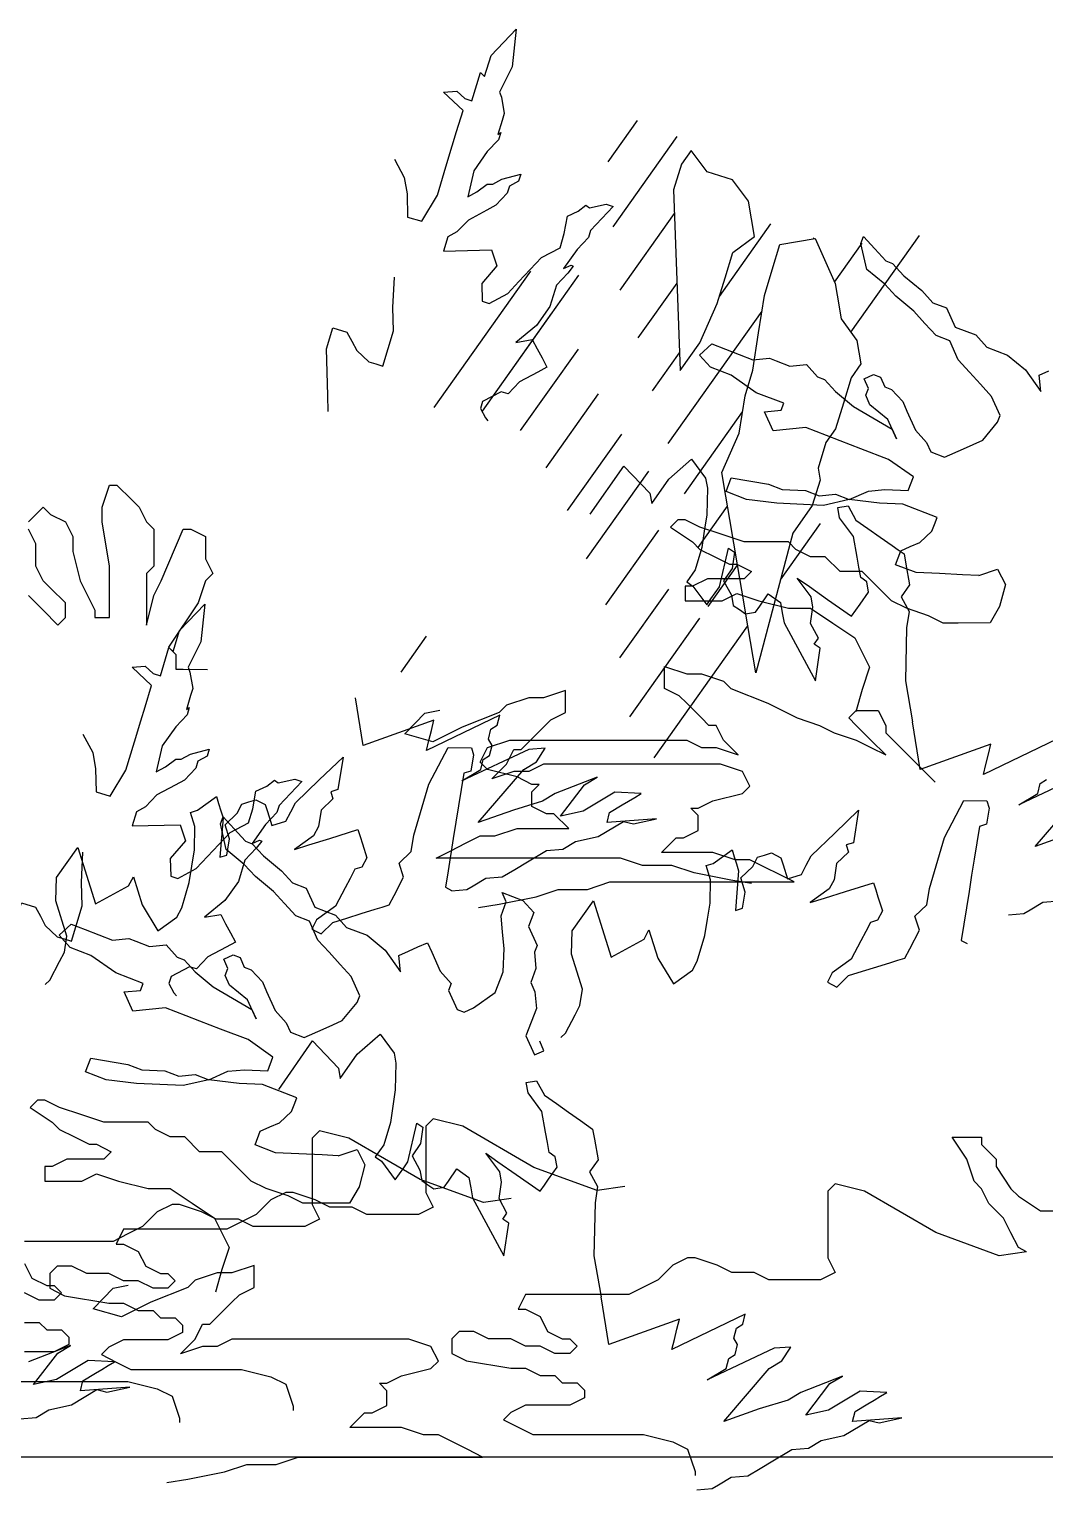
# Model space of a CAD drawing. Header units: millimetres. Extents: x 414.69 to 418.31, y 556.59 to 559.55.
# Drawn here: x 417.838 to 418.0376, y 558.2461 to 558.533 of the extents above; entities that cross this region are included whole.
import ezdxf

# ---------------------------------------------------------------- set-up
doc = ezdxf.new("R2010")
doc.units = ezdxf.units.MM

msp = doc.modelspace()

# ---------------------------------------------------------------- linework, layer by layer
at = {"color": 66}
for p, q in [((417.95178, 558.50699), (417.95751, 558.51507)), ((417.95271, 558.49418), (417.96531, 558.51195)), ((417.9541, 558.48177), (417.96479, 558.49684)), ((417.97362, 558.48055), (417.98371, 558.49478)), ((417.9921, 558.49188), (417.9922, 558.49203)), ((417.99624, 558.48335), (418.00165, 558.49099)), ((417.99945, 558.47352), (418.01294, 558.49253)), ((417.91754, 558.45873), (417.93655, 558.48553)), ((417.92707, 558.45803), (417.94601, 558.48473)), ((417.95766, 558.47241), (417.96528, 558.48316)), ((417.92707, 558.45803), (417.94071, 558.47726)), ((417.96357, 558.45166), (417.98198, 558.47762)), ((417.93454, 558.45419), (417.94589, 558.47019)), ((417.96046, 558.46199), (417.96577, 558.46948)), ((417.93954, 558.44687), (417.94986, 558.46142)), ((417.96673, 558.44175), (417.97817, 558.45788)), ((417.94376, 558.43845), (417.95442, 558.45348)), ((417.9475, 558.42901), (417.95972, 558.44624)), ((417.96943, 558.43119), (417.9752, 558.43932)), ((417.95126, 558.41994), (417.9617, 558.43465)), ((417.9856, 558.42488), (417.99345, 558.43595)), ((417.9714, 558.4196), (417.97717, 558.42773)), ((417.95406, 558.40951), (417.96367, 558.42306)), ((417.95603, 558.39792), (417.96978, 558.41731)), ((417.91106, 558.40672), (417.91607, 558.41378)), ((417.96079, 558.38991), (417.97919, 558.41585))]:
    msp.add_line(p, q, dxfattribs=at)
at = {"color": 8}
msp.add_line((418.12247, 558.25253), (417.73167, 558.25253), dxfattribs=at)
at = {"color": 104}
for points in [[(417.90974, 558.50753), (417.91167, 558.50391), (417.91222, 558.50072), (417.91234, 558.49614), (417.91512, 558.4953), (417.91818, 558.50043), (417.91986, 558.50597), (417.92112, 558.51013), (417.92196, 558.51291), (417.92323, 558.51706), (417.91942, 558.52066), (417.92199, 558.52087), (417.92358, 558.5194), (417.92496, 558.51898), (417.92664, 558.52452), (417.92747, 558.52373), (417.92873, 558.52789), (417.93367, 558.53304), (417.93291, 558.52564), (417.93042, 558.52065), (417.93078, 558.5197), (417.93078, 558.5197), (417.93133, 558.51651), (417.93091, 558.51512), (417.93007, 558.51235), (417.93063, 558.51272), (417.93063, 558.51272), (417.93021, 558.51133), (417.92799, 558.50898), (417.92534, 558.50524), (417.92415, 558.50013), (417.92415, 558.50013), (417.92595, 558.5011), (417.928, 558.50262), (417.928, 558.50262), (417.92908, 558.50259), (417.93088, 558.50356), (417.93456, 558.50455), (417.93414, 558.50316), (417.93234, 558.50219), (417.93192, 558.50081), (417.92969, 558.49845), (417.92788, 558.49749), (417.92788, 558.49749), (417.92427, 558.49555), (417.92204, 558.4932), (417.92024, 558.49224), (417.9194, 558.48946), (417.9194, 558.48946), (417.92884, 558.48971), (417.92988, 558.48654), (417.92689, 558.48308), (417.927, 558.47959), (417.92838, 558.47917), (417.932, 558.4811), (417.93422, 558.48346), (417.93645, 558.48581), (417.93867, 558.48816), (417.94229, 558.49009), (417.94313, 558.49287), (417.94373, 558.49634), (417.94588, 558.49731), (417.94739, 558.49846), (417.94739, 558.49846), (417.9481, 558.49792), (417.95136, 558.49864), (417.95275, 558.49822), (417.95052, 558.49586), (417.94829, 558.49351), (417.94787, 558.49212), (417.94565, 558.48977), (417.943, 558.48603), (417.94446, 558.4867), (417.94446, 558.4867), (417.94488, 558.48648), (417.9438, 558.48509), (417.94157, 558.48274), (417.94031, 558.47858), (417.93766, 558.47484), (417.93363, 558.47152), (417.93682, 558.47207), (417.93779, 558.47026), (417.93875, 558.46846), (417.93972, 558.46665), (417.93791, 558.46568), (417.9343, 558.46375), (417.93208, 558.4614), (417.93069, 558.46182), (417.92708, 558.45989), (417.92666, 558.4585), (417.92762, 558.45669), (417.92812, 558.45609)], [(418.02456, 558.42573), (418.0214, 558.42587), (418.01683, 558.42608), (418.01225, 558.42629), (418.00819, 558.42784), (418.00923, 558.43055), (418.0111, 558.43138), (418.01298, 558.43221), (418.01537, 558.43439), (418.01589, 558.43575), (418.01641, 558.4371), (418.00965, 558.4397), (418.00507, 558.43991), (417.99914, 558.44063), (417.99404, 558.43949), (417.98489, 558.43991), (417.97896, 558.44063), (417.97491, 558.44219), (417.97595, 558.4449), (417.98323, 558.44365), (417.98593, 558.44261), (417.99051, 558.4424), (417.99321, 558.44136), (417.99644, 558.44167), (417.99914, 558.44063), (418.00288, 558.4423), (418.00611, 558.44261), (418.01068, 558.4424), (418.01172, 558.4451), (418.00683, 558.44853), (418.00143, 558.45061), (417.99737, 558.45217), (417.99466, 558.45321), (417.99061, 558.45477), (417.98416, 558.45415), (417.98249, 558.45789), (417.98572, 558.4582), (417.98624, 558.45955), (417.98083, 558.46163), (417.97594, 558.46506), (417.97188, 558.46662), (417.9697, 558.46902), (417.97209, 558.4712), (417.97479, 558.47016), (417.9775, 558.46912), (417.9802, 558.46808), (417.98343, 558.46839), (417.98478, 558.46787), (417.98748, 558.46683), (417.99071, 558.46714), (417.99289, 558.46475), (417.99424, 558.46423), (417.99643, 558.46184), (417.99997, 558.45893), (418.00756, 558.45446), (418.00839, 558.45259), (418.00673, 558.45633), (418.00319, 558.45924), (418.00236, 558.46111), (418.00288, 558.46247), (418.00204, 558.46434), (418.00392, 558.46517), (418.00527, 558.46465), (418.0061, 558.46278), (418.00745, 558.46226), (418.00964, 558.45987), (418.01047, 558.458), (418.01047, 558.458), (418.01214, 558.45425), (418.01432, 558.45186), (418.01515, 558.44999), (418.01786, 558.44895), (418.01786, 558.44895), (418.0216, 558.45061), (418.02347, 558.45145), (418.02535, 558.45228), (418.02826, 558.45581), (418.02878, 558.45716), (418.02711, 558.46091), (418.02493, 558.4633), (418.02274, 558.46569), (418.02056, 558.46808), (418.01889, 558.47182), (418.01619, 558.47286), (418.014, 558.47525), (418.01182, 558.47764), (418.00828, 558.48056), (418.00609, 558.48295), (418.00256, 558.48586), (418.00141, 558.49095), (418.00193, 558.4923), (418.00412, 558.48991), (418.0063, 558.48752), (418.00765, 558.487), (418.00984, 558.48461), (418.01338, 558.4817), (418.01556, 558.47931), (418.01826, 558.47827), (418.01993, 558.47453), (418.02399, 558.47297), (418.02617, 558.47058), (418.03023, 558.46902), (418.03377, 558.4661), (418.03678, 558.46184), (418.03647, 558.46506), (418.03834, 558.4659)], [(417.89672, 558.45792), (417.89664, 558.46107), (417.89651, 558.46565), (417.89639, 558.47023), (417.89765, 558.47439), (417.90042, 558.47355), (417.90138, 558.47174), (417.90235, 558.46994), (417.9047, 558.46771), (417.90609, 558.46729), (417.90747, 558.46687), (417.90957, 558.4738), (417.90945, 558.47838), (417.90974, 558.48435)], [(418.02456, 558.42573), (418.02829, 558.42694), (418.0298, 558.42393), (418.02867, 558.4196), (418.02679, 558.41641), (418.0205, 558.41637), (418.0176, 558.41637), (418.01471, 558.41782), (418.01036, 558.41927), (418.00746, 558.42072), (418.00456, 558.42361), (418.00312, 558.42506), (418.00167, 558.42651), (417.99732, 558.42651), (417.99442, 558.42941), (417.99153, 558.42941), (417.98863, 558.43085), (417.98718, 558.4323), (417.98428, 558.4323), (417.98283, 558.4323), (417.97849, 558.4323), (417.97414, 558.43375), (417.96979, 558.4352), (417.9669, 558.43665), (417.96545, 558.43665), (417.964, 558.4352), (417.96835, 558.4323), (417.96979, 558.43085), (417.97269, 558.42941), (417.97559, 558.42796), (417.97704, 558.42796), (417.97994, 558.42651), (417.97849, 558.42506), (417.97414, 558.42506), (417.97124, 558.42506), (417.96835, 558.42361), (417.9669, 558.42361), (417.9669, 558.42072), (417.97124, 558.42072), (417.97414, 558.42072), (417.97704, 558.42217), (417.98138, 558.42072), (417.98718, 558.41927), (417.99153, 558.41927), (417.99587, 558.41637), (418.00022, 558.41348), (418.00167, 558.41058), (418.00312, 558.40769), (418.00167, 558.40334), (418.00044, 558.39891)], [(417.84853, 558.39456), (417.85046, 558.39095), (417.85101, 558.38775), (417.85113, 558.38318), (417.8539, 558.38234), (417.85697, 558.38746), (417.85865, 558.39301), (417.85991, 558.39717), (417.86075, 558.39994), (417.86201, 558.4041), (417.85821, 558.40769), (417.86078, 558.40791), (417.86236, 558.40643), (417.86375, 558.40601), (417.86543, 558.41156), (417.86625, 558.41077), (417.86751, 558.41493), (417.87246, 558.42007), (417.8717, 558.41268), (417.86921, 558.40768), (417.86957, 558.40673), (417.86957, 558.40673), (417.87012, 558.40354), (417.8697, 558.40216), (417.86886, 558.39938), (417.86942, 558.39975), (417.86942, 558.39975), (417.869, 558.39837), (417.86677, 558.39601), (417.86413, 558.39227), (417.86293, 558.38717), (417.86293, 558.38717), (417.86474, 558.38813), (417.86679, 558.38965), (417.86679, 558.38965), (417.86786, 558.38963), (417.86967, 558.39059), (417.87335, 558.39158), (417.87293, 558.39019), (417.87112, 558.38923), (417.8707, 558.38784), (417.86848, 558.38549), (417.86667, 558.38452), (417.86667, 558.38452), (417.86306, 558.38259), (417.86083, 558.38024), (417.85903, 558.37927), (417.85819, 558.3765), (417.85819, 558.3765), (417.86763, 558.37674), (417.86867, 558.37357), (417.86568, 558.37012), (417.86578, 558.36662), (417.86717, 558.3662), (417.87078, 558.36814), (417.87301, 558.37049), (417.87523, 558.37284), (417.87746, 558.3752), (417.88107, 558.37713), (417.88191, 558.3799), (417.88251, 558.38337), (417.88466, 558.38434), (417.88618, 558.38549), (417.88618, 558.38549), (417.88689, 558.38495), (417.89015, 558.38567), (417.89153, 558.38525), (417.88931, 558.3829), (417.88708, 558.38054), (417.88666, 558.37916), (417.88443, 558.37681), (417.88179, 558.37307), (417.88325, 558.37374), (417.88325, 558.37374), (417.88366, 558.37351), (417.88258, 558.37213), (417.88036, 558.36978), (417.8791, 558.36562), (417.87645, 558.36188), (417.87242, 558.35856), (417.87561, 558.3591), (417.87658, 558.3573), (417.87754, 558.35549), (417.87851, 558.35368), (417.8767, 558.35272), (417.87309, 558.35079), (417.87086, 558.34843), (417.86948, 558.34885), (417.86586, 558.34692), (417.86544, 558.34553), (417.86641, 558.34373), (417.86691, 558.34312)], [(417.89871, 558.31173), (417.89556, 558.31187), (417.89098, 558.31208), (417.8864, 558.31229), (417.88235, 558.31385), (417.88339, 558.31655), (417.88526, 558.31738), (417.88713, 558.31821), (417.88952, 558.3204), (417.89004, 558.32175), (417.89056, 558.3231), (417.8838, 558.3257), (417.87922, 558.32591), (417.87329, 558.32663), (417.8682, 558.32549), (417.85905, 558.32591), (417.85312, 558.32663), (417.84906, 558.32819), (417.8501, 558.3309), (417.85738, 558.32965), (417.86008, 558.32861), (417.86466, 558.3284), (417.86737, 558.32736), (417.87059, 558.32767), (417.87329, 558.32663), (417.87704, 558.3283), (417.88026, 558.32861), (417.88484, 558.3284), (417.88588, 558.3311), (417.88099, 558.33453), (417.87558, 558.33661), (417.87152, 558.33817), (417.86882, 558.33921), (417.86476, 558.34077), (417.85831, 558.34015), (417.85665, 558.34389), (417.85987, 558.3442), (417.86039, 558.34555), (417.85498, 558.34763), (417.85009, 558.35107), (417.84604, 558.35262), (417.84385, 558.35502), (417.84624, 558.3572), (417.84895, 558.35616), (417.85165, 558.35512), (417.85436, 558.35408), (417.85758, 558.35439), (417.85893, 558.35387), (417.86164, 558.35283), (417.86486, 558.35314), (417.86705, 558.35075), (417.8684, 558.35023), (417.87058, 558.34784), (417.87412, 558.34493), (417.88171, 558.34046), (417.88255, 558.33859), (417.88088, 558.34233), (417.87734, 558.34524), (417.87651, 558.34711), (417.87703, 558.34847), (417.8762, 558.35034), (417.87807, 558.35117), (417.87942, 558.35065), (417.88025, 558.34878), (417.88161, 558.34826), (417.88379, 558.34587), (417.88462, 558.344), (417.88462, 558.344), (417.88629, 558.34025), (417.88847, 558.33786), (417.88931, 558.33599), (417.89201, 558.33495), (417.89201, 558.33495), (417.89576, 558.33661), (417.89763, 558.33745), (417.8995, 558.33828), (417.90241, 558.34181), (417.90293, 558.34316), (417.90126, 558.34691), (417.89908, 558.3493), (417.89689, 558.35169), (417.89471, 558.35408), (417.89304, 558.35782), (417.89034, 558.35886), (417.88815, 558.36125), (417.88597, 558.36365), (417.88243, 558.36656), (417.88025, 558.36895), (417.87671, 558.37186), (417.87556, 558.37695), (417.87608, 558.3783), (417.87827, 558.37591), (417.88045, 558.37352), (417.88181, 558.373), (417.88399, 558.37061), (417.88753, 558.3677), (417.88971, 558.36531), (417.89242, 558.36427), (417.89408, 558.36053), (417.89814, 558.35897), (417.90033, 558.35658), (417.90438, 558.35502), (417.90792, 558.3521), (417.91094, 558.34784), (417.91062, 558.35107), (417.9125, 558.3519), (417.91437, 558.35273), (417.91624, 558.35356), (417.91707, 558.35169), (417.91874, 558.34795), (417.92092, 558.34555), (417.9204, 558.3442), (417.92207, 558.34046), (417.92342, 558.33994), (417.92529, 558.34077), (417.92956, 558.34379), (417.93059, 558.34649), (417.93111, 558.34784), (417.93132, 558.35242), (417.93101, 558.35564), (417.93069, 558.35886), (417.93173, 558.36157), (417.9309, 558.36344), (417.93496, 558.36188), (417.93714, 558.35949), (417.9361, 558.35678), (417.93777, 558.35304), (417.93725, 558.35169), (417.93756, 558.34847), (417.93652, 558.34576), (417.93736, 558.34389), (417.93767, 558.34067), (417.93663, 558.33797), (417.93559, 558.33526), (417.93726, 558.33152), (417.93913, 558.33235), (417.93829, 558.33422)], [(417.83551, 558.34495), (417.83542, 558.34811), (417.8353, 558.35268), (417.83517, 558.35726), (417.83643, 558.36142), (417.83921, 558.36058), (417.84017, 558.35878), (417.84114, 558.35697), (417.84349, 558.35474), (417.84487, 558.35432), (417.84626, 558.3539), (417.84836, 558.36084), (417.84824, 558.36542), (417.84853, 558.37138)], [(417.89871, 558.31173), (417.90245, 558.31294), (417.90395, 558.30993), (417.90282, 558.3056), (417.90094, 558.30241), (417.89465, 558.30237), (417.89176, 558.30237), (417.88886, 558.30382), (417.88451, 558.30527), (417.88162, 558.30672), (417.87872, 558.30961), (417.87727, 558.31106), (417.87582, 558.31251), (417.87147, 558.31251), (417.86858, 558.31541), (417.86568, 558.31541), (417.86278, 558.31685), (417.86133, 558.3183), (417.85844, 558.3183), (417.85699, 558.3183), (417.85264, 558.3183), (417.84829, 558.31975), (417.84395, 558.3212), (417.84105, 558.32265), (417.8396, 558.32265), (417.83815, 558.3212), (417.8425, 558.3183), (417.84395, 558.31685), (417.84685, 558.31541), (417.84974, 558.31396), (417.85119, 558.31396), (417.85409, 558.31251), (417.85264, 558.31106), (417.84829, 558.31106), (417.8454, 558.31106), (417.8425, 558.30961), (417.84105, 558.30961), (417.84105, 558.30672), (417.8454, 558.30672), (417.84829, 558.30672), (417.85119, 558.30817), (417.85554, 558.30672), (417.86133, 558.30527), (417.86568, 558.30527), (417.87003, 558.30237), (417.87437, 558.29948), (417.87582, 558.29658), (417.87727, 558.29369), (417.87582, 558.28934), (417.8746, 558.28491)], [(417.95501, 558.30565), (417.94959, 558.30487), (417.93716, 558.30941), (417.92316, 558.31753), (417.91737, 558.31898), (417.91592, 558.31753), (417.91592, 558.31463), (417.91592, 558.31318), (417.91592, 558.31029), (417.91592, 558.30884), (417.91592, 558.3045), (417.91737, 558.3016), (417.91447, 558.30015), (417.91157, 558.30015), (417.90867, 558.30015), (417.90433, 558.30015), (417.90143, 558.3016), (417.89708, 558.3016), (417.89419, 558.30305), (417.88984, 558.3045), (417.88839, 558.3045), (417.88549, 558.30305), (417.88404, 558.3016), (417.8826, 558.30015), (417.8797, 558.2987), (417.8768, 558.29726), (417.87245, 558.29726), (417.86956, 558.29726), (417.86666, 558.29726), (417.86231, 558.29726), (417.85942, 558.29726), (417.85652, 558.29726), (417.85507, 558.29436), (417.85652, 558.29436), (417.85942, 558.29291), (417.86087, 558.29002), (417.86376, 558.28857), (417.86521, 558.28857), (417.86666, 558.28712), (417.86521, 558.28567), (417.86231, 558.28567), (417.85942, 558.28712), (417.85652, 558.28712), (417.85362, 558.28857), (417.84928, 558.28857), (417.84638, 558.29002), (417.84493, 558.29002), (417.84348, 558.29002), (417.84203, 558.28857), (417.84203, 558.28567), (417.84493, 558.28422), (417.85362, 558.28278), (417.85652, 558.28278), (417.85942, 558.28133), (417.86231, 558.28133), (417.86376, 558.27988), (417.86666, 558.27988), (417.86811, 558.27843), (417.86811, 558.27698), (417.86521, 558.27554), (417.86231, 558.27554), (417.85942, 558.27554), (417.85652, 558.27554), (417.85362, 558.27409), (417.85217, 558.27264), (417.85507, 558.27119), (417.85797, 558.26974), (417.86087, 558.26974), (417.86231, 558.26974), (417.86376, 558.26974), (417.86811, 558.26974), (417.87101, 558.26974), (417.87535, 558.26974), (417.8797, 558.26974), (417.88549, 558.2683), (417.88839, 558.26685), (417.88984, 558.2625), (417.88984, 558.26167)], [(417.93266, 558.30329), (417.92724, 558.30252), (417.91481, 558.30706), (417.90081, 558.31517), (417.89502, 558.31662), (417.89357, 558.31517), (417.89357, 558.31228), (417.89357, 558.31083), (417.89357, 558.30793), (417.89357, 558.30649), (417.89357, 558.30214), (417.89502, 558.29925), (417.89212, 558.2978), (417.88922, 558.2978), (417.88632, 558.2978), (417.88198, 558.2978), (417.87908, 558.29925), (417.87473, 558.29925), (417.87184, 558.30069), (417.86749, 558.30214), (417.86604, 558.30214), (417.86314, 558.30069), (417.8617, 558.29925), (417.86025, 558.2978), (417.85735, 558.29635), (417.85445, 558.2949), (417.85011, 558.2949), (417.84721, 558.2949), (417.84431, 558.2949), (417.83996, 558.2949), (417.83707, 558.2949)], [(418.03399, 558.29284), (418.02857, 558.29207), (418.01614, 558.29661), (418.00214, 558.30473), (417.99635, 558.30617), (417.9949, 558.30473), (417.9949, 558.30183), (417.9949, 558.30038), (417.9949, 558.29749), (417.9949, 558.29604), (417.9949, 558.29169), (417.99635, 558.2888), (417.99345, 558.28735), (417.99055, 558.28735), (417.98766, 558.28735), (417.98331, 558.28735), (417.98041, 558.2888), (417.97607, 558.2888), (417.97317, 558.29025), (417.96882, 558.29169), (417.96737, 558.29169), (417.96448, 558.29025), (417.96303, 558.2888), (417.96158, 558.28735), (417.95868, 558.2859), (417.95578, 558.28445), (417.95144, 558.28445), (417.94854, 558.28445), (417.94564, 558.28445), (417.9413, 558.28445), (417.9384, 558.28445), (417.9355, 558.28445), (417.93405, 558.28156), (417.9355, 558.28156), (417.9384, 558.28011), (417.93985, 558.27721), (417.94274, 558.27577), (417.94419, 558.27577), (417.94564, 558.27432), (417.94419, 558.27287), (417.9413, 558.27287), (417.9384, 558.27432), (417.9355, 558.27432), (417.9326, 558.27577), (417.92826, 558.27577), (417.92536, 558.27721), (417.92391, 558.27721), (417.92246, 558.27721), (417.92101, 558.27577), (417.92101, 558.27287), (417.92391, 558.27142), (417.9326, 558.26997), (417.9355, 558.26997), (417.9384, 558.26853), (417.9413, 558.26853), (417.94274, 558.26708), (417.94564, 558.26708), (417.94709, 558.26563), (417.94709, 558.26418), (417.94419, 558.26273), (417.9413, 558.26273), (417.9384, 558.26273), (417.9355, 558.26273), (417.9326, 558.26129), (417.93115, 558.25984), (417.93405, 558.25839), (417.93695, 558.25694), (417.93985, 558.25694), (417.9413, 558.25694), (417.94274, 558.25694), (417.94709, 558.25694), (417.94999, 558.25694), (417.95433, 558.25694), (417.95868, 558.25694), (417.96448, 558.25549), (417.96737, 558.25405), (417.96882, 558.2497), (417.96882, 558.24887)], [(417.83707, 558.29056), (417.83852, 558.28766), (417.84141, 558.28621), (417.84286, 558.28621), (417.84431, 558.28477), (417.84286, 558.28332), (417.83996, 558.28332), (417.83707, 558.28477)], [(417.83707, 558.27897), (417.83996, 558.27897), (417.84141, 558.27753), (417.84431, 558.27753), (417.84576, 558.27608), (417.84576, 558.27463), (417.84286, 558.27318), (417.83996, 558.27318), (417.83707, 558.27318)], [(417.83562, 558.26739), (417.83852, 558.26739), (417.83996, 558.26739), (417.84141, 558.26739), (417.84576, 558.26739), (417.84866, 558.26739), (417.853, 558.26739), (417.85735, 558.26739), (417.86314, 558.26594), (417.86604, 558.26449), (417.86749, 558.26015), (417.86749, 558.25932)]]:
    msp.add_lwpolyline(points, dxfattribs=at)
at = {"color": 66}
for points in [[(417.9659, 558.46599), (417.96974, 558.47141), (417.97319, 558.47914), (417.97472, 558.48416), (417.97625, 558.48919), (417.98049, 558.49229), (417.97931, 558.49924), (417.9762, 558.50347), (417.97118, 558.505), (417.96808, 558.50923), (417.96615, 558.50652), (417.96462, 558.5015)], [(417.98077, 558.40659), (417.97919, 558.41585), (417.97801, 558.4228), (417.97722, 558.42743), (417.97565, 558.43669), (417.97486, 558.44132), (417.97407, 558.44595), (417.97752, 558.45368), (417.97866, 558.46102), (417.98019, 558.46604), (417.98132, 558.47338), (417.98246, 558.48072), (417.98399, 558.48574), (417.98551, 558.49076), (417.99246, 558.49195), (417.99635, 558.48308), (417.99675, 558.48077), (417.99753, 558.47614), (418.00064, 558.4719), (418.00143, 558.46727), (417.9995, 558.46456), (417.99797, 558.45954), (417.99645, 558.45451), (417.99452, 558.45181), (417.99299, 558.44678), (417.99339, 558.44447), (417.99186, 558.43944), (417.98802, 558.43403)]]:
    msp.add_lwpolyline(points, close=True, dxfattribs=at)
at = {"color": 126}
for points in [[(417.94822, 558.43773), (417.95486, 558.44722), (417.95996, 558.44189), (417.96032, 558.43987), (417.96364, 558.44462), (417.96815, 558.44854), (417.96815, 558.44854), (417.97088, 558.44486), (417.97124, 558.44284), (417.97112, 558.43762), (417.97064, 558.43442), (417.97017, 558.43121), (417.96887, 558.42682), (417.9672, 558.42445), (417.96839, 558.42362), (417.97112, 558.41994), (417.97195, 558.42113), (417.97278, 558.42232), (417.97361, 558.4235), (417.97539, 558.4311), (417.97658, 558.43027), (417.9761, 558.42707), (417.97444, 558.42469), (417.97599, 558.42184), (417.97634, 558.41983), (417.97753, 558.419), (417.97871, 558.41817), (417.98073, 558.41852), (417.98156, 558.41971), (417.98322, 558.42209), (417.9856, 558.42043), (417.98595, 558.41841), (417.98631, 558.41639), (417.98939, 558.4107), (417.99248, 558.405), (417.99343, 558.41141), (417.99224, 558.41224), (417.99307, 558.41343), (417.99153, 558.41628), (417.992, 558.41948), (417.99165, 558.4215), (417.98892, 558.42518), (417.99129, 558.42352), (417.99485, 558.42103), (417.9996, 558.41771), (418.00043, 558.41889), (418.00126, 558.42008), (418.00292, 558.42246), (418.00256, 558.42447), (418.00137, 558.4253), (418.00102, 558.42732), (418.00066, 558.42934), (417.99995, 558.43337), (417.99722, 558.43705), (417.99686, 558.43906), (417.99888, 558.43942), (418.00042, 558.43658), (418.0028, 558.43492), (418.00517, 558.43326), (418.00754, 558.4316), (418.00873, 558.43077), (418.00992, 558.42994), (418.01027, 558.42792), (418.01098, 558.42389), (418.00932, 558.42151), (418.01087, 558.41866), (418.01039, 558.41546), (418.01016, 558.40502), (418.01158, 558.39695)], [(417.97994, 558.36518), (417.97587, 558.36586), (417.96863, 558.36731), (417.96428, 558.36876), (417.95848, 558.36876), (417.95414, 558.3702), (417.94834, 558.3702), (417.93386, 558.3702), (417.92951, 558.3702), (417.92371, 558.3702), (417.91792, 558.3702), (417.92082, 558.37165), (417.92371, 558.3731), (417.92661, 558.37455), (417.92951, 558.37455), (417.93386, 558.376), (417.93675, 558.376), (417.93965, 558.376), (417.944, 558.376), (417.9411, 558.37889), (417.93965, 558.37889), (417.93675, 558.38034), (417.93675, 558.38179), (417.93675, 558.38324), (417.9382, 558.38468), (417.93675, 558.38468), (417.93386, 558.38613), (417.92806, 558.38758), (417.92806, 558.38758), (417.92661, 558.38903), (417.92806, 558.39192), (417.93241, 558.39337), (417.93675, 558.39337), (417.93965, 558.39337), (417.944, 558.39337), (417.94689, 558.39337), (417.95124, 558.39337), (417.95559, 558.39337), (417.95993, 558.39337), (417.96283, 558.39337), (417.96718, 558.39337), (417.97007, 558.39192), (417.97297, 558.39192), (417.97732, 558.39048), (417.97587, 558.39192), (417.97442, 558.39337), (417.97297, 558.39627), (417.97152, 558.39627), (417.97007, 558.39772), (417.96863, 558.39916), (417.96718, 558.40061), (417.96573, 558.40206), (417.96283, 558.40351), (417.96283, 558.40496), (417.96283, 558.40785), (417.96718, 558.4064), (417.97007, 558.4064), (417.97442, 558.40496), (417.97587, 558.40351), (417.98311, 558.40061), (417.98601, 558.39916), (417.98891, 558.39772), (417.99325, 558.39627), (417.99615, 558.39482), (418.0005, 558.39337), (418.00339, 558.39192), (418.00629, 558.39048), (418.00629, 558.39048), (418.00629, 558.39048), (418.00339, 558.39337), (418.00195, 558.39482), (418.0005, 558.39627), (417.99905, 558.39772), (418.0005, 558.39916), (418.00195, 558.39916), (418.00484, 558.39916), (418.00629, 558.39627), (418.00629, 558.39482), (418.00774, 558.39337), (418.00919, 558.39192), (418.01209, 558.38903), (418.01354, 558.38758), (418.01604, 558.38508)], [(417.88701, 558.32476), (417.89365, 558.33426), (417.89875, 558.32892), (417.89911, 558.3269), (417.90243, 558.33165), (417.90694, 558.33557), (417.90694, 558.33557), (417.90967, 558.3319), (417.91002, 558.32988), (417.9099, 558.32466), (417.90943, 558.32145), (417.90896, 558.31825), (417.90765, 558.31386), (417.90599, 558.31148), (417.90718, 558.31065), (417.90991, 558.30698), (417.91074, 558.30816), (417.91157, 558.30935), (417.9124, 558.31054), (417.91418, 558.31813), (417.91536, 558.3173), (417.91489, 558.3141), (417.91323, 558.31172), (417.91477, 558.30888), (417.91513, 558.30686), (417.91631, 558.30603), (417.9175, 558.3052), (417.91952, 558.30556), (417.92035, 558.30675), (417.92201, 558.30912), (417.92438, 558.30746), (417.92474, 558.30544), (417.92509, 558.30343), (417.92818, 558.29773), (417.93127, 558.29204), (417.93221, 558.29845), (417.93103, 558.29928), (417.93186, 558.30046), (417.93032, 558.30331), (417.93079, 558.30652), (417.93043, 558.30853), (417.9277, 558.31221), (417.93008, 558.31055), (417.93364, 558.30806), (417.93838, 558.30474), (417.93921, 558.30593), (417.94004, 558.30712), (417.9417, 558.30949), (417.94135, 558.31151), (417.94016, 558.31234), (417.9398, 558.31435), (417.93945, 558.31637), (417.93874, 558.3204), (417.93601, 558.32408), (417.93565, 558.3261), (417.93767, 558.32646), (417.93921, 558.32361), (417.94158, 558.32195), (417.94396, 558.32029), (417.94633, 558.31863), (417.94752, 558.3178), (417.9487, 558.31697), (417.94906, 558.31495), (417.94977, 558.31092), (417.94811, 558.30854), (417.94965, 558.3057), (417.94918, 558.30249), (417.94894, 558.29205), (417.95037, 558.28398)]]:
    msp.add_lwpolyline(points, dxfattribs=at)
at = {"color": 103}
for points in [[(417.83783, 558.43625), (417.83928, 558.4377), (417.84073, 558.43915), (417.84218, 558.4377), (417.84508, 558.43625), (417.84653, 558.43336), (417.84653, 558.43046), (417.84797, 558.42467), (417.85087, 558.41888), (417.85087, 558.41743), (417.85377, 558.41743), (417.85377, 558.42033), (417.85377, 558.42322), (417.85377, 558.42467), (417.85377, 558.42757), (417.85232, 558.43625), (417.85232, 558.43915), (417.85377, 558.44349), (417.85522, 558.44349), (417.85812, 558.4406), (417.85956, 558.43915), (417.86101, 558.43625), (417.86246, 558.43481), (417.86246, 558.43191), (417.86246, 558.42757), (417.86101, 558.42612), (417.86101, 558.42177), (417.86101, 558.41598), (417.86246, 558.42177), (417.86391, 558.42467), (417.86826, 558.43481), (417.86971, 558.43481), (417.8726, 558.43336), (417.8726, 558.43191), (417.8726, 558.42901), (417.87405, 558.42612), (417.8726, 558.42467), (417.87115, 558.42033), (417.86536, 558.41164), (417.86681, 558.41019), (417.86681, 558.40729), (417.86826, 558.40729), (417.87299, 558.40726)], [(417.83783, 558.42177), (417.84073, 558.41888), (417.84363, 558.41598), (417.84508, 558.41743), (417.84508, 558.42033), (417.84218, 558.42322), (417.84073, 558.42467), (417.83928, 558.42757), (417.83928, 558.43191), (417.83783, 558.43481)], [(417.92093, 558.36376), (417.92396, 558.364), (417.9252, 558.36474), (417.92769, 558.36623), (417.93092, 558.36648), (417.9334, 558.36797), (417.93589, 558.36946), (417.93962, 558.37169), (417.94285, 558.37194), (417.94533, 558.37343), (417.9498, 558.37443), (417.95477, 558.37741), (417.95676, 558.37691), (417.96123, 558.3779), (417.95154, 558.37716), (417.95204, 558.37915), (417.95452, 558.38064), (417.95577, 558.38138), (417.95701, 558.38213), (417.95825, 558.38287), (417.95304, 558.38312), (417.94682, 558.37939), (417.94235, 558.3784), (417.94707, 558.38461), (417.94956, 558.3861), (417.94136, 558.38287), (417.93887, 558.38138), (417.93316, 558.37964), (417.9262, 558.37716), (417.93515, 558.38759), (417.93764, 558.38908), (417.93938, 558.39181), (417.93615, 558.39156), (417.92298, 558.38535), (417.9267, 558.38759), (417.9272, 558.38958), (417.92844, 558.39032), (417.92894, 558.39231), (417.9282, 558.39355), (417.9287, 558.39554), (417.92994, 558.39628), (417.93044, 558.39827), (417.93044, 558.39827), (417.91602, 558.39132), (417.91652, 558.3933), (417.91702, 558.39529), (417.91752, 558.39728), (417.9036, 558.39231), (417.90212, 558.40166)], [(417.92627, 558.36048), (417.93034, 558.36115), (417.93758, 558.3626), (417.94193, 558.36405), (417.94772, 558.36405), (417.95207, 558.3655), (417.95786, 558.3655), (417.97235, 558.3655), (417.9767, 558.3655), (417.98249, 558.3655), (417.98829, 558.3655), (417.98539, 558.36695), (417.98249, 558.36839), (417.97959, 558.36984), (417.9767, 558.36984), (417.97235, 558.37129), (417.96945, 558.37129), (417.96656, 558.37129), (417.96221, 558.37129), (417.96511, 558.37419), (417.96656, 558.37419), (417.96945, 558.37563), (417.96945, 558.37708), (417.96945, 558.37853), (417.968, 558.37998), (417.96945, 558.37998), (417.97235, 558.38143), (417.97815, 558.38287), (417.97815, 558.38287), (417.97959, 558.38432), (417.97815, 558.38722), (417.9738, 558.38867), (417.96945, 558.38867), (417.96656, 558.38867), (417.96221, 558.38867), (417.95931, 558.38867), (417.95497, 558.38867), (417.95062, 558.38867), (417.94627, 558.38867), (417.94338, 558.38867), (417.93903, 558.38867), (417.93613, 558.38722), (417.93323, 558.38722), (417.92889, 558.38577), (417.93034, 558.38722), (417.93179, 558.38867), (417.93323, 558.39156), (417.93468, 558.39156), (417.93613, 558.39301), (417.93758, 558.39446), (417.93903, 558.39591), (417.94048, 558.39735), (417.94338, 558.3988), (417.94338, 558.40025), (417.94338, 558.40315), (417.93903, 558.4017), (417.93613, 558.4017), (417.93179, 558.40025), (417.93034, 558.3988), (417.92309, 558.39591), (417.9202, 558.39446), (417.9173, 558.39301), (417.91176, 558.3946), (417.91571, 558.39864), (417.91864, 558.39924)], [(418.0399, 558.39356), (418.02548, 558.38661), (418.02598, 558.3886), (418.02648, 558.39058), (418.02698, 558.39257), (418.01306, 558.3876), (418.01158, 558.39695)], [(417.84114, 558.34538), (417.84203, 558.34623), (417.84393, 558.34986), (417.84488, 558.35168), (417.8454, 558.35488), (417.84324, 558.36179), (417.84332, 558.36637), (417.84755, 558.37225), (417.85101, 558.36119), (417.85749, 558.36473), (417.85844, 558.36654), (417.86017, 558.36101), (417.86328, 558.35591), (417.86328, 558.35591), (417.86699, 558.35859), (417.86794, 558.36041), (417.86941, 558.36542), (417.86993, 558.36862), (417.87044, 558.37181), (417.87053, 558.37639), (417.86966, 558.37916), (417.87105, 558.37959), (417.87476, 558.38227), (417.87519, 558.38089), (417.87563, 558.37951), (417.87606, 558.37812), (417.87546, 558.37035), (417.87684, 558.37078), (417.87735, 558.37398), (417.87649, 558.37674), (417.87882, 558.37899), (417.87977, 558.3808), (417.88115, 558.38123), (417.88254, 558.38167), (417.88435, 558.38072), (417.88478, 558.37933), (417.88565, 558.37657), (417.88841, 558.37743), (417.88936, 558.37925), (417.89031, 558.38106), (417.89497, 558.38556), (417.89964, 558.39005), (417.8986, 558.38365), (417.89722, 558.38322), (417.89765, 558.38184), (417.89532, 558.37959), (417.8948, 558.37639), (417.89385, 558.37458), (417.89014, 558.3719), (417.8929, 558.37277), (417.89705, 558.37406), (417.90258, 558.37579), (417.90301, 558.37441), (417.90344, 558.37302), (417.90431, 558.37026), (417.90336, 558.36844), (417.90198, 558.36801), (417.90103, 558.3662), (417.90008, 558.36438), (417.89818, 558.36075), (417.89446, 558.35807), (417.89351, 558.35626), (417.89533, 558.35531), (417.89766, 558.35756), (417.90042, 558.35842), (417.90319, 558.35928), (417.90595, 558.36015), (417.90733, 558.36058), (417.90872, 558.36101), (417.90967, 558.36283), (417.91156, 558.36646), (417.9107, 558.36922), (417.91303, 558.37147), (417.91355, 558.37467), (417.91648, 558.38469), (417.92028, 558.39195), (417.92486, 558.39186), (417.92529, 558.39048), (417.92478, 558.38728), (417.92339, 558.38685), (417.92288, 558.38365), (417.92236, 558.38046), (417.92184, 558.37726), (417.92132, 558.37406), (417.92029, 558.36767), (417.91977, 558.36447), (417.92095, 558.36385)], [(418.04561, 558.38686), (418.03244, 558.38065), (418.03617, 558.38288), (418.03666, 558.38487), (418.03791, 558.38562)], [(417.94247, 558.33493), (417.94336, 558.33579), (417.94526, 558.33942), (417.94621, 558.34123), (417.94673, 558.34443), (417.94457, 558.35134), (417.94465, 558.35592), (417.94888, 558.3618), (417.95234, 558.35074), (417.95882, 558.35428), (417.95977, 558.3561), (417.9615, 558.35056), (417.96461, 558.34547), (417.96461, 558.34547), (417.96832, 558.34815), (417.96927, 558.34996), (417.97074, 558.35497), (417.97126, 558.35817), (417.97178, 558.36137), (417.97186, 558.36595), (417.971, 558.36871), (417.97238, 558.36915), (417.97609, 558.37182), (417.97652, 558.37044), (417.97696, 558.36906), (417.97739, 558.36768), (417.97679, 558.3599), (417.97817, 558.36033), (417.97869, 558.36353), (417.97782, 558.36629), (417.98015, 558.36854), (417.9811, 558.37035), (417.98249, 558.37079), (417.98387, 558.37122), (417.98568, 558.37027), (417.98611, 558.36889), (417.98698, 558.36612), (417.98974, 558.36698), (417.99069, 558.3688), (417.99164, 558.37061), (417.99631, 558.37511), (418.00097, 558.3796), (417.99993, 558.37321), (417.99855, 558.37277), (417.99898, 558.37139), (417.99665, 558.36915), (417.99614, 558.36595), (417.99519, 558.36413), (417.99147, 558.36145), (417.99424, 558.36232), (417.99838, 558.36361), (418.00391, 558.36534), (418.00434, 558.36396), (418.00477, 558.36258), (418.00564, 558.35981), (418.00469, 558.358), (418.00331, 558.35756), (418.00236, 558.35575), (418.00141, 558.35394), (417.99951, 558.35031), (417.99579, 558.34763), (417.99485, 558.34581), (417.99666, 558.34486), (417.99899, 558.34711), (418.00176, 558.34797), (418.00452, 558.34884), (418.00728, 558.3497), (418.00867, 558.35013), (418.01005, 558.35056), (418.011, 558.35238), (418.0129, 558.35601), (418.01203, 558.35877), (418.01436, 558.36102), (418.01488, 558.36422), (418.01782, 558.37424), (418.02161, 558.3815), (418.02619, 558.38142), (418.02662, 558.38003), (418.02611, 558.37684), (418.02473, 558.3764), (418.02421, 558.37321), (418.02369, 558.37001), (418.02317, 558.36681), (418.02266, 558.36361), (418.02162, 558.35722), (418.0211, 558.35402), (418.02228, 558.3534)], [(418.04262, 558.37494), (418.03566, 558.37245), (418.04461, 558.38288)], [(418.03039, 558.35906), (418.03342, 558.35929), (418.03466, 558.36003), (418.03715, 558.36152), (418.04038, 558.36177)], [(418.03399, 558.29284), (418.03236, 558.29366), (418.03091, 558.29655), (418.02946, 558.29945), (418.02801, 558.3009), (418.02657, 558.30235), (418.02512, 558.30524), (418.02367, 558.30669), (418.02222, 558.31103), (418.01932, 558.31538), (418.02222, 558.31538), (418.02367, 558.31538), (418.02512, 558.31538), (418.02512, 558.31393), (418.02657, 558.31248), (418.02801, 558.31103), (418.02801, 558.30959), (418.03091, 558.30524), (418.03236, 558.30379), (418.03671, 558.3009), (418.0396, 558.3009)], [(417.86505, 558.24751), (417.86912, 558.24819), (417.87637, 558.24964), (417.88071, 558.25108), (417.88651, 558.25108), (417.89085, 558.25253), (417.89665, 558.25253), (417.91114, 558.25253), (417.91548, 558.25253), (417.92128, 558.25253), (417.92707, 558.25253), (417.92418, 558.25398), (417.92128, 558.25543), (417.91838, 558.25688), (417.91548, 558.25688), (417.91114, 558.25832), (417.90824, 558.25832), (417.90534, 558.25832), (417.901, 558.25832), (417.90389, 558.26122), (417.90534, 558.26122), (417.90824, 558.26267), (417.90824, 558.26412), (417.90824, 558.26556), (417.90679, 558.26701), (417.90824, 558.26701), (417.91114, 558.26846), (417.91693, 558.26991), (417.91693, 558.26991), (417.91838, 558.27136), (417.91693, 558.27425), (417.91259, 558.2757), (417.90824, 558.2757), (417.90534, 558.2757), (417.901, 558.2757), (417.8981, 558.2757), (417.89375, 558.2757), (417.88941, 558.2757), (417.88506, 558.2757), (417.88216, 558.2757), (417.87782, 558.2757), (417.87492, 558.27425), (417.87202, 558.27425), (417.86768, 558.2728), (417.86912, 558.27425), (417.87057, 558.2757), (417.87202, 558.2786), (417.87347, 558.2786), (417.87492, 558.28004), (417.87637, 558.28149), (417.87782, 558.28294), (417.87927, 558.28439), (417.88216, 558.28584), (417.88216, 558.28728), (417.88216, 558.29018), (417.87782, 558.28873), (417.87492, 558.28873), (417.87057, 558.28728), (417.86912, 558.28584), (417.86188, 558.28294), (417.85898, 558.28149), (417.85609, 558.28004), (417.85055, 558.28163), (417.8545, 558.28567), (417.85743, 558.28628)], [(417.96917, 558.24609), (417.97221, 558.24632), (417.97345, 558.24707), (417.97594, 558.24856), (417.97917, 558.24881), (417.98165, 558.2503), (417.98414, 558.25179), (417.98786, 558.25402), (417.99109, 558.25427), (417.99358, 558.25576), (417.99805, 558.25675), (418.00302, 558.25973), (418.00501, 558.25924), (418.00948, 558.26023), (417.99979, 558.25949), (418.00029, 558.26147), (418.00277, 558.26296), (418.00401, 558.26371), (418.00526, 558.26445), (418.0065, 558.2652), (418.00128, 558.26545), (417.99507, 558.26172), (417.9906, 558.26073), (417.99532, 558.26694), (417.99781, 558.26843), (417.98961, 558.2652), (417.98712, 558.26371), (417.98141, 558.26197), (417.97445, 558.25949), (417.9834, 558.26992), (417.98588, 558.27141), (417.98762, 558.27414), (417.98439, 558.27389), (417.97122, 558.26768), (417.97495, 558.26992), (417.97545, 558.2719), (417.97669, 558.27265), (417.97719, 558.27464), (417.97645, 558.27588), (417.97694, 558.27786), (417.97819, 558.27861), (417.97868, 558.2806), (417.97868, 558.2806), (417.96427, 558.27364), (417.96477, 558.27563), (417.96527, 558.27762), (417.96576, 558.2796), (417.95185, 558.27464), (417.95037, 558.28398)], [(417.83612, 558.26005), (417.83935, 558.2603), (417.84183, 558.26179), (417.8463, 558.26278), (417.85127, 558.26576), (417.85326, 558.26526), (417.85773, 558.26626), (417.84804, 558.26551), (417.84854, 558.2675), (417.85103, 558.26899), (417.85227, 558.26973), (417.85351, 558.27048), (417.85475, 558.27122), (417.84954, 558.27147), (417.84333, 558.26775), (417.83885, 558.26675), (417.84358, 558.27296), (417.84606, 558.27445), (417.83786, 558.27122)]]:
    msp.add_lwpolyline(points, dxfattribs=at)

doc.saveas('drawing.dxf')
